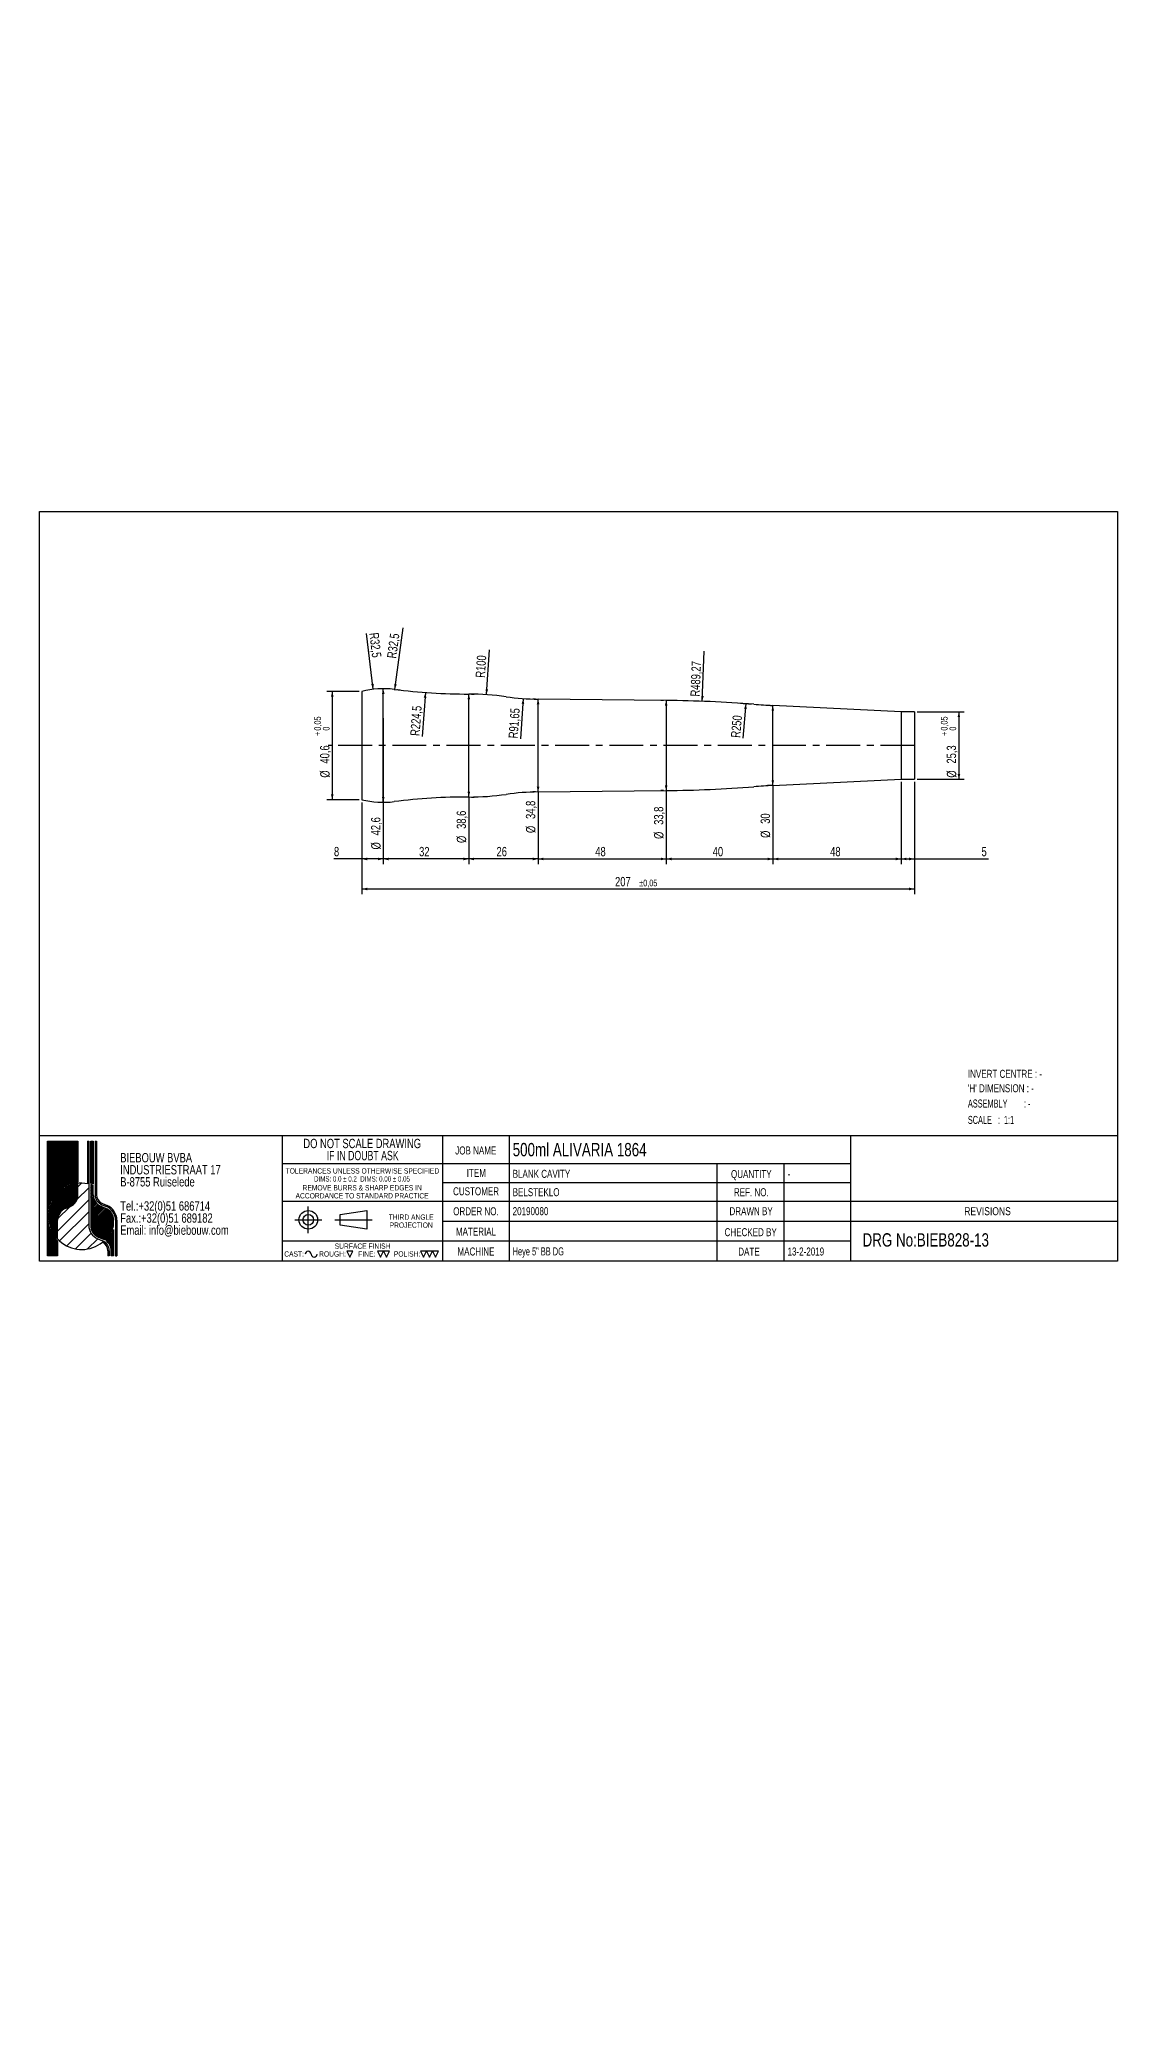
# Model space of a CAD drawing. Header units: millimetres. Extents: x 8 to 412, y -271 to 466.
import ezdxf

# ---------------------------------------------------------------- set-up
doc = ezdxf.new("R2010")
doc.units = ezdxf.units.MM
doc.linetypes.add('CENTERX2', pattern=[20.319999999999997, 12.7, -2.54, 2.54, -2.54])
for name, color, linetype in [('CENTERLINE', 4, 'CENTERX2'), ('DIMENSIONS', 2, 'Continuous'), ('HATCH', 3, 'Continuous'), ('TEXT', 2, 'Continuous')]:
    doc.layers.add(name, color=color, linetype=linetype)
doc.layers.add('OUTLINE', color=7, linetype='Continuous', lineweight=25)
doc.styles.add('SLDTEXTSTYLE0', font='TXT', dxfattribs={"width": 0.75})
doc.styles.add('SLDTEXTSTYLE1', font='TXT', dxfattribs={"width": 0.6911764705882353})
doc.styles.add('SLDTEXTSTYLE2', font='TXT', dxfattribs={"width": 0.7})
doc.styles.add('SLDTEXTSTYLE3', font='TXT', dxfattribs={"width": 0.7978723404255319})
doc.styles.add('SLDTEXTSTYLE4', font='TXT', dxfattribs={"width": 0.6923076923076923})
doc.styles.add('SLDTEXTSTYLE5', font='TXT', dxfattribs={"width": 0.6607142857142857})
doc.styles.add('SLDTEXTSTYLE6', font='TXT', dxfattribs={"width": 0.631578947368421})
doc.dimstyles.new('SLDDIMSTYLE0', dxfattribs={"dimtxt": 3.5, "dimasz": 2, "dimexe": 0, "dimexo": 0.0625, "dimgap": 0.875, "dimtad": 1, "dimrnd": 1e-09, "dimzin": 12, "dimdsep": 46, "dimtxsty": 'SLDTEXTSTYLE0', "dimsah": 1, "dimcen": 0.09, "dimadec": 0, "dimazin": 3, "dimtol": 1, "dimtp": 0.05, "dimtfac": 1, "dimtofl": 0, "dimtmove": 0, "dimatfit": 3, "dimfxl": 0, "dimfrac": 2, "dimtolj": 1, "dimarcsym": 0})
doc.dimstyles.new('SLDDIMSTYLE1', dxfattribs={"dimtxt": 3.5, "dimasz": 2, "dimexe": 0, "dimexo": 0.0625, "dimgap": 0.875, "dimtad": 1, "dimrnd": 1e-09, "dimzin": 12, "dimdsep": 46, "dimtxsty": 'SLDTEXTSTYLE0', "dimsah": 1, "dimcen": 0, "dimadec": 0, "dimazin": 3, "dimtfac": 1, "dimtofl": 0, "dimtmove": 0, "dimatfit": 3, "dimfxl": 0, "dimfrac": 2, "dimtolj": 1, "dimtzin": 12, "dimarcsym": 0})
doc.dimstyles.new('SLDDIMSTYLE2', dxfattribs={"dimtxt": 3.5, "dimasz": 2, "dimexe": 0, "dimexo": 0.0625, "dimgap": 0.875, "dimtad": 1, "dimrnd": 1e-09, "dimzin": 12, "dimdsep": 46, "dimtxsty": 'SLDTEXTSTYLE0', "dimsah": 1, "dimcen": 0.09, "dimadec": 0, "dimazin": 3, "dimtfac": 1, "dimtofl": 0, "dimtmove": 0, "dimatfit": 3, "dimfxl": 0, "dimfrac": 2, "dimtolj": 1, "dimtzin": 12, "dimarcsym": 0})
doc.dimstyles.new('SLDDIMSTYLE3', dxfattribs={"dimtxt": 3.5, "dimasz": 2, "dimexe": 0, "dimexo": 0.0625, "dimgap": 0.875, "dimtad": 1, "dimrnd": 1e-09, "dimzin": 12, "dimdsep": 46, "dimtxsty": 'SLDTEXTSTYLE0', "dimsah": 1, "dimcen": 0.09, "dimadec": 0, "dimazin": 3, "dimtol": 1, "dimtp": 0.05, "dimtm": 0.05, "dimtfac": 1, "dimtofl": 0, "dimtmove": 0, "dimatfit": 3, "dimfxl": 0, "dimfrac": 2, "dimtolj": 1, "dimarcsym": 0})
doc.dimstyles.new('SLDDIMSTYLE4', dxfattribs={"dimtxt": 3.5, "dimasz": 2, "dimexe": 0, "dimexo": 0.0625, "dimgap": 0.875, "dimtad": 1, "dimrnd": 1e-09, "dimzin": 12, "dimdsep": 46, "dimtxsty": 'SLDTEXTSTYLE0', "dimsah": 1, "dimcen": 0, "dimadec": 0, "dimazin": 3, "dimtfac": 1, "dimtofl": 0, "dimtmove": 0, "dimatfit": 3, "dimfxl": 0, "dimfrac": 2, "dimtolj": 1, "dimtzin": 12, "dimarcsym": 0})
pattern_1 = [(45, (0, 0), (-0.2806330037834111, 0.2806330037834111), [])]
pattern_2 = [(45.0000000000001, (0, 0), (-2.245064030267292, 2.245064030267284), [])]

# ---------------------------------------------------------------- blocks, each defined once
blk = doc.blocks.new('SW_NOTE_0')
at = {"layer": 'TEXT', "color": 0, "char_height": 3.5, "attachment_point": 1, "style": 'SLDTEXTSTYLE0'}
for s, insert in [('BIEBOUW BVBA', (0, 4.497652582159624)), ('INDUSTRIESTRAAT 17', (0, -0.02804194829763434)), ('B-8755 Ruiselede', (0, -4.553736478754892)), ('Tel.:+32(0)51 686714', (0, -13.60512553966941)), ('Fax.:+32(0)51 689182', (0, -18.13082007012667)), ('Email: info@biebouw.com', (0, -22.65651460058393))]:
    blk.add_mtext(s, dxfattribs=dict(at, insert=insert))
blk = doc.blocks.new('SW_NOTE_0_1')
at = {"layer": 'TEXT', "color": 0, "char_height": 2, "attachment_point": 2, "style": 'SLDTEXTSTYLE0'}
for s, insert in [('THIRD ANGLE', (8.34375000000001, 2.5700871898055)), ('PROJECTION', (8.329166397452347, -0.4299128362715322))]:
    blk.add_mtext(s, dxfattribs=dict(at, insert=insert))
blk = doc.blocks.new('SW_NOTE_0_2')
at = {"layer": 'TEXT', "color": 0, "char_height": 2, "attachment_point": 2, "style": 'SLDTEXTSTYLE0'}
for s, insert in [('REMOVE BURRS & SHARP EDGES IN', (21.78125, 2.570087189805503)), ('ACCORDANCE TO STANDARD PRACTICE', (21.7472258657217, -0.4299128362715288))]:
    blk.add_mtext(s, dxfattribs=dict(at, insert=insert))
blk = doc.blocks.new('SW_NOTE_0_3')
at = {"layer": 'TEXT', "color": 0, "char_height": 2, "attachment_point": 2}
for s, insert, style in [('TOLERANCES UNLESS OTHERWISE SPECIFIED', (27.09375, 2.570087189805503), 'SLDTEXTSTYLE0'), ('DIMS: 0.0 ± 0.2  DIMS: 0.00 ± 0.05', (26.93194648623468, -0.4299128362715288), 'SLDTEXTSTYLE1')]:
    blk.add_mtext(s, dxfattribs=dict(at, insert=insert, style=style))
blk = doc.blocks.new('SW_NOTE_0_4')
at = {"layer": 'TEXT', "color": 0, "char_height": 3.5, "attachment_point": 2}
for s, insert, style in [('DO NOT SCALE DRAWING', (28.71093750000001, 4.497652582159624), 'SLDTEXTSTYLE0'), ('IF IN DOUBT ASK', (28.89079850912093, -0.02804194829763434), 'SLDTEXTSTYLE2')]:
    blk.add_mtext(s, dxfattribs=dict(at, insert=insert, style=style))
blk = doc.blocks.new('_D')
at = {"layer": 'DIMENSIONS'}
for p, q in [((127.8672659694946, 221.5952952877426), (115.7406205000144, 221.5952952877427)), ((117.7406205000144, 221.5952952877427), (117.7406205000143, 180.9952952877427)), ((127.8672659694944, 180.9952952877427), (115.7406205000143, 180.9952952877427))]:
    blk.add_line(p, q, dxfattribs=at)
for points in [[(117.7406205000144, 221.5952952877427), (117.2406205000144, 219.5952952877427), (118.2406205000144, 219.5952952877427)], [(117.7406205000143, 180.9952952877427), (118.2406205000143, 182.9952952877427), (117.2406205000143, 182.9952952877427)]]:
    blk.add_solid(points, dxfattribs=at)
at = {"layer": 'DIMENSIONS', "attachment_point": 1, "rotation": 90.0000000000002, "style": 'SLDTEXTSTYLE0'}
for s, insert, char_height in [('0,05', (110.99225678404, 206.8845140979434), 2.5), ('0', (114.2248956013205, 206.8845140979434), 2.5), ('+', (110.99225678404, 204.8636800841237), 2.5), ('40,6', (113.1754112341527, 194.5192353100325), 3.5), ('%%c', (113.2288834108126, 189.2407979116584), 3.5)]:
    blk.add_mtext(s, dxfattribs=dict(at, insert=insert, char_height=char_height))
blk = doc.blocks.new('_D_1')
at = {"layer": 'DIMENSIONS'}
blk.add_line((133.0756566068222, 222.3733636692443), (130.6208722560207, 243.2710062157237), dxfattribs=at)
blk.add_solid([(133.0756566068222, 222.3733636692443), (133.3389124672962, 224.4180387906086), (132.3457411324808, 224.3013738871417)], dxfattribs=at)
at = {"layer": 'DIMENSIONS', "insert": (135.0971282239738, 243.7968187840971), "char_height": 3.5, "attachment_point": 1, "rotation": 276.6996634592391, "style": 'SLDTEXTSTYLE0'}
blk.add_mtext('R32,5', dxfattribs=at)
blk = doc.blocks.new('_D_2')
at = {"layer": 'DIMENSIONS'}
blk.add_line((141.1678180667714, 222.3095041350604), (144.2549136002615, 245.4340560525785), dxfattribs=at)
blk.add_arc((136.8672659694945, 190.0952952877426), 32.5, 78.87459922003727, 81.08494022634514, dxfattribs=at)
blk.add_solid([(141.1678180667714, 222.3095041350604), (141.9280706396395, 224.2257546472449), (140.9368642135682, 224.3580793271611)], dxfattribs=at)
at = {"layer": 'DIMENSIONS', "insert": (138.214363761088, 234.2496009181806), "char_height": 3.5, "attachment_point": 1, "rotation": 82.3960525969595, "style": 'SLDTEXTSTYLE0'}
blk.add_mtext('R32,5', dxfattribs=at)
blk = doc.blocks.new('_D_3')
at = {"layer": 'DIMENSIONS'}
blk.add_line((152.6412090374147, 221.1824437663597), (151.4478477394181, 204.7145531230457), dxfattribs=at)
blk.add_solid([(152.6412090374147, 221.1824437663597), (151.9979638720479, 219.2238126992028), (152.9953485113414, 219.1515362763427)], dxfattribs=at)
at = {"layer": 'DIMENSIONS', "insert": (146.9481062508575, 205.0406311533015), "char_height": 3.5, "attachment_point": 1, "rotation": 85.85525204443185, "style": 'SLDTEXTSTYLE0'}
blk.add_mtext('R224,5', dxfattribs=at)
blk = doc.blocks.new('_D_4')
at = {"layer": 'DIMENSIONS'}
for p, q in [((336.8672659694946, 213.9452952877419), (354.5192482081843, 213.9452952877419)), ((352.5192482081843, 213.9452952877419), (352.5192482081841, 188.6452952877419)), ((336.8672659694944, 188.645295287742), (354.5192482081841, 188.6452952877419))]:
    blk.add_line(p, q, dxfattribs=at)
for points in [[(352.5192482081843, 213.9452952877419), (352.0192482081843, 211.9452952877419), (353.0192482081843, 211.9452952877419)], [(352.5192482081841, 188.6452952877419), (353.0192482081841, 190.6452952877419), (352.0192482081841, 190.6452952877419)]]:
    blk.add_solid(points, dxfattribs=at)
at = {"layer": 'DIMENSIONS', "attachment_point": 1, "rotation": 90.0000000000002, "style": 'SLDTEXTSTYLE0'}
for s, insert, char_height in [('0,05', (345.7708844922099, 206.8845140979426), 2.5), ('0', (349.0035233094904, 206.8845140979426), 2.5), ('+', (345.7708844922099, 204.8636800841229), 2.5), ('25,3', (347.9540389423227, 194.5192353100317), 3.5), ('%%c', (348.0075111189825, 189.2407979116576), 3.5)]:
    blk.add_mtext(s, dxfattribs=dict(at, insert=insert, char_height=char_height))
blk = doc.blocks.new('_D_5')
at = {"layer": 'DIMENSIONS'}
blk.add_line((256.3647460843146, 217.8684008848841), (257.0773150289392, 236.6052241075351), dxfattribs=at)
blk.add_solid([(256.3647460843146, 217.8684008848841), (256.9403907606402, 219.8479546746605), (255.9411131329424, 219.8859576058989)], dxfattribs=at)
at = {"layer": 'DIMENSIONS', "insert": (251.9206398665214, 219.7313631913786), "char_height": 3.5, "attachment_point": 1, "rotation": 87.82206797973451, "style": 'SLDTEXTSTYLE0'}
blk.add_mtext('R489,27', dxfattribs=at)
blk = doc.blocks.new('_D_6')
at = {"layer": 'DIMENSIONS'}
for p, q in [((194.8672659694945, 182.8952952877424), (194.8672659694945, 156.770295287742)), ((242.8672659694945, 183.3952952877423), (242.8672659694945, 156.770295287742)), ((194.8672659694945, 158.770295287742), (242.8672659694945, 158.770295287742))]:
    blk.add_line(p, q, dxfattribs=at)
for points in [[(194.8672659694945, 158.770295287742), (196.8672659694945, 158.270295287742), (196.8672659694945, 159.270295287742)], [(242.8672659694945, 158.770295287742), (240.8672659694945, 159.270295287742), (240.8672659694945, 158.270295287742)]]:
    blk.add_solid(points, dxfattribs=at)
at = {"layer": 'DIMENSIONS', "insert": (216.2811547759717, 163.2820322023208), "char_height": 3.5, "attachment_point": 1, "style": 'SLDTEXTSTYLE0'}
blk.add_mtext('48', dxfattribs=at)
blk = doc.blocks.new('_D_7')
at = {"layer": 'DIMENSIONS'}
for p, q in [((282.8672659694944, 185.2952952877421), (282.8672659694944, 156.770295287742)), ((330.8672659694944, 187.645295287742), (330.8672659694944, 156.770295287742)), ((282.8672659694944, 158.770295287742), (330.8672659694944, 158.770295287742))]:
    blk.add_line(p, q, dxfattribs=at)
for points in [[(282.8672659694944, 158.770295287742), (284.8672659694944, 158.270295287742), (284.8672659694944, 159.270295287742)], [(330.8672659694944, 158.770295287742), (328.8672659694944, 159.270295287742), (328.8672659694944, 158.270295287742)]]:
    blk.add_solid(points, dxfattribs=at)
at = {"layer": 'DIMENSIONS', "insert": (304.2811547759717, 163.2820322023208), "char_height": 3.5, "attachment_point": 1, "style": 'SLDTEXTSTYLE0'}
blk.add_mtext('48', dxfattribs=at)
blk = doc.blocks.new('_D_8')
at = {"layer": 'DIMENSIONS'}
for p, q in [((330.8672659694944, 187.645295287742), (330.8672659694943, 156.7702952877374)), ((335.8672659694944, 187.645295287742), (335.8672659694943, 156.7702952877373)), ((330.8672659694943, 158.7702952877374), (335.8672659694943, 158.7702952877373)), ((335.8672659694943, 158.7702952877373), (363.5902979094947, 158.7702952877372))]:
    blk.add_line(p, q, dxfattribs=at)
for points in [[(330.8672659694943, 158.7702952877374), (332.8672659694943, 158.2702952877374), (332.8672659694943, 159.2702952877374)], [(335.8672659694943, 158.7702952877373), (333.8672659694943, 159.2702952877373), (333.8672659694943, 158.2702952877373)]]:
    blk.add_solid(points, dxfattribs=at)
at = {"layer": 'DIMENSIONS', "insert": (361.0041867159719, 163.2820322023161), "char_height": 3.5, "attachment_point": 1, "style": 'SLDTEXTSTYLE0'}
blk.add_mtext('5', dxfattribs=at)
blk = doc.blocks.new('_D_9')
at = {"layer": 'DIMENSIONS'}
for p, q in [((335.8672659694944, 187.645295287742), (335.8672659694943, 145.517553386451)), ((128.8672659694944, 179.9952952877427), (128.8672659694943, 145.5175533864517)), ((128.8672659694943, 147.5175533864517), (335.8672659694943, 147.517553386451))]:
    blk.add_line(p, q, dxfattribs=at)
for points in [[(128.8672659694943, 147.5175533864517), (130.8672659694943, 147.0175533864517), (130.8672659694943, 148.0175533864517)], [(335.8672659694943, 147.517553386451), (333.8672659694943, 148.017553386451), (333.8672659694943, 147.017553386451)]]:
    blk.add_solid(points, dxfattribs=at)
at = {"layer": 'DIMENSIONS', "attachment_point": 1, "style": 'SLDTEXTSTYLE0'}
for s, insert, char_height in [('207', (223.6940022557784, 152.0292903010302), 3.5), ('±0,05', (232.7453913166929, 151.0180003457623), 2.5)]:
    blk.add_mtext(s, dxfattribs=dict(at, insert=insert, char_height=char_height))
blk = doc.blocks.new('_D_10')
at = {"layer": 'DIMENSIONS'}
for p, q in [((281.8672659694947, 216.2952952877422), (280.796417034503, 216.2952952877422)), ((282.7964170345027, 186.2952952877421), (282.796417034503, 216.2952952877422)), ((281.8672659694944, 186.2952952877421), (280.7964170345027, 186.2952952877421)), ((282.7964170345027, 186.2952952877421), (282.7964170345024, 166.6674022598911))]:
    blk.add_line(p, q, dxfattribs=at)
for points in [[(282.796417034503, 216.2952952877422), (282.296417034503, 214.2952952877422), (283.296417034503, 214.2952952877422)], [(282.7964170345027, 186.2952952877421), (283.2964170345027, 188.2952952877421), (282.2964170345027, 188.2952952877421)]]:
    blk.add_solid(points, dxfattribs=at)
at = {"layer": 'DIMENSIONS', "char_height": 3.5, "attachment_point": 1, "rotation": 89.99999999999932, "style": 'SLDTEXTSTYLE0'}
for s, insert in [('30', (278.2312077686407, 171.9458396582653)), ('%%c', (278.2846799453005, 166.6674022598912))]:
    blk.add_mtext(s, dxfattribs=dict(at, insert=insert))
blk = doc.blocks.new('_D_11')
at = {"layer": 'DIMENSIONS'}
for p, q in [((282.8672659694944, 185.2952952877421), (282.8672659694944, 156.770295287742)), ((242.8672659694945, 183.3952952877423), (242.8672659694945, 156.770295287742)), ((242.8672659694945, 158.770295287742), (282.8672659694944, 158.770295287742))]:
    blk.add_line(p, q, dxfattribs=at)
for points in [[(242.8672659694945, 158.770295287742), (244.8672659694945, 158.270295287742), (244.8672659694945, 159.270295287742)], [(282.8672659694944, 158.770295287742), (280.8672659694944, 159.270295287742), (280.8672659694944, 158.270295287742)]]:
    blk.add_solid(points, dxfattribs=at)
at = {"layer": 'DIMENSIONS', "insert": (260.2811547759716, 163.2820322023208), "char_height": 3.5, "attachment_point": 1, "style": 'SLDTEXTSTYLE0'}
blk.add_mtext('40', dxfattribs=at)
blk = doc.blocks.new('_D_12')
at = {"layer": 'DIMENSIONS'}
for p, q in [((193.8672659694946, 218.6952952877425), (192.8548674004187, 218.6952952877425)), ((194.8548674004186, 183.8952952877424), (194.8548674004188, 218.6952952877425)), ((193.8672659694945, 183.8952952877424), (192.8548674004186, 183.8952952877424)), ((194.8548674004186, 183.8952952877424), (194.8548674004185, 168.4909031006196))]:
    blk.add_line(p, q, dxfattribs=at)
for points in [[(194.8548674004188, 218.6952952877425), (194.3548674004188, 216.6952952877425), (195.3548674004188, 216.6952952877425)], [(194.8548674004186, 183.8952952877424), (195.3548674004186, 185.8952952877424), (194.3548674004186, 185.8952952877424)]]:
    blk.add_solid(points, dxfattribs=at)
at = {"layer": 'DIMENSIONS', "char_height": 3.5, "attachment_point": 1, "rotation": 89.99999999999973, "style": 'SLDTEXTSTYLE0'}
for s, insert in [('34,8', (190.2896581345568, 173.7693404989937)), ('%%c', (190.3431303112166, 168.4909031006196))]:
    blk.add_mtext(s, dxfattribs=dict(at, insert=insert))
blk = doc.blocks.new('_D_13')
at = {"layer": 'DIMENSIONS'}
for p, q in [((241.8672659694946, 218.1952952877423), (240.8415236886415, 218.1952952877423)), ((242.8415236886415, 218.1952952877423), (242.8415236886413, 184.3952952877423)), ((241.8672659694944, 184.3952952877423), (240.8415236886413, 184.3952952877423)), ((242.8415236886413, 184.3952952877423), (242.8415236886412, 166.2692186817381))]:
    blk.add_line(p, q, dxfattribs=at)
for points in [[(242.8415236886415, 218.1952952877423), (242.3415236886415, 216.1952952877423), (243.3415236886415, 216.1952952877423)], [(242.8415236886413, 184.3952952877423), (243.3415236886413, 186.3952952877423), (242.3415236886413, 186.3952952877423)]]:
    blk.add_solid(points, dxfattribs=at)
at = {"layer": 'DIMENSIONS', "char_height": 3.5, "attachment_point": 1, "rotation": 90.00000000000016, "style": 'SLDTEXTSTYLE0'}
for s, insert in [('33,8', (238.2763144227795, 171.5476560801122)), ('%%c', (238.3297865994394, 166.2692186817381))]:
    blk.add_mtext(s, dxfattribs=dict(at, insert=insert))
blk = doc.blocks.new('_D_14')
at = {"layer": 'DIMENSIONS'}
blk.add_line((272.7195614195953, 216.9993009171604), (271.5516171088488, 204.0006355619472), dxfattribs=at)
blk.add_arc((295.0922069786525, 465.9962180279728), 250, 264.4073421953649, 265.323790448833, dxfattribs=at)
blk.add_solid([(272.7195614195953, 216.9993009171604), (272.0425864209012, 215.052070871392), (273.0385740893444, 214.9625802891557)], dxfattribs=at)
at = {"layer": 'DIMENSIONS', "insert": (267.0581434644151, 204.4043790875393), "char_height": 3.5, "attachment_point": 1, "rotation": 84.86569865336496, "style": 'SLDTEXTSTYLE0'}
blk.add_mtext('R250', dxfattribs=at)
blk = doc.blocks.new('_D_15')
at = {"layer": 'DIMENSIONS'}
blk.add_line((175.5045965550531, 220.3747813692914), (176.6181765180278, 237.115312066689), dxfattribs=at)
blk.add_solid([(175.5045965550531, 220.3747813692914), (176.136240597172, 222.3371844379946), (175.1384457363566, 222.4035577438501)], dxfattribs=at)
at = {"layer": 'DIMENSIONS', "insert": (171.4141983209537, 226.8457094880424), "char_height": 3.5, "attachment_point": 1, "rotation": 86.19429191868312, "style": 'SLDTEXTSTYLE0'}
blk.add_mtext('R100', dxfattribs=at)
blk = doc.blocks.new('_D_16')
at = {"layer": 'DIMENSIONS'}
blk.add_line((189.3132231960186, 218.9217247160358), (188.2368642694908, 203.8033271607399), dxfattribs=at)
blk.add_solid([(189.3132231960186, 218.9217247160358), (188.672454488231, 216.9622820750994), (189.6699296966467, 216.8912665233094)], dxfattribs=at)
at = {"layer": 'DIMENSIONS', "insert": (183.7375956522214, 204.1236539626601), "char_height": 3.5, "attachment_point": 1, "rotation": 85.92768077298835, "style": 'SLDTEXTSTYLE0'}
blk.add_mtext('R91,65', dxfattribs=at)
blk = doc.blocks.new('_D_17')
at = {"layer": 'DIMENSIONS'}
for p, q in [((168.8672659694945, 180.9952952877425), (168.8672659694945, 156.770295287742)), ((194.8672659694945, 182.8952952877424), (194.8672659694945, 156.770295287742)), ((194.8672659694945, 158.770295287742), (168.8672659694945, 158.770295287742))]:
    blk.add_line(p, q, dxfattribs=at)
for points in [[(168.8672659694945, 158.770295287742), (170.8672659694945, 158.270295287742), (170.8672659694945, 159.270295287742)], [(194.8672659694945, 158.770295287742), (192.8672659694945, 159.270295287742), (192.8672659694945, 158.270295287742)]]:
    blk.add_solid(points, dxfattribs=at)
at = {"layer": 'DIMENSIONS', "insert": (179.2811547759717, 163.2820322023208), "char_height": 3.5, "attachment_point": 1, "style": 'SLDTEXTSTYLE0'}
blk.add_mtext('26', dxfattribs=at)
blk = doc.blocks.new('_D_18')
at = {"layer": 'DIMENSIONS'}
for p, q in [((136.8672659694946, 211.4952952877426), (136.8672659694946, 156.770295287742)), ((168.8672659694945, 180.9952952877425), (168.8672659694945, 156.770295287742)), ((168.8672659694945, 158.770295287742), (136.8672659694946, 158.770295287742))]:
    blk.add_line(p, q, dxfattribs=at)
for points in [[(136.8672659694946, 158.770295287742), (138.8672659694946, 158.270295287742), (138.8672659694946, 159.270295287742)], [(168.8672659694945, 158.770295287742), (166.8672659694945, 159.270295287742), (166.8672659694945, 158.270295287742)]]:
    blk.add_solid(points, dxfattribs=at)
at = {"layer": 'DIMENSIONS', "insert": (150.2811547759717, 163.2820322023209), "char_height": 3.5, "attachment_point": 1, "style": 'SLDTEXTSTYLE0'}
blk.add_mtext('32', dxfattribs=at)
blk = doc.blocks.new('_D_19')
at = {"layer": 'DIMENSIONS'}
for p, q in [((136.8672659694946, 211.4952952877426), (136.8672659694944, 156.770295287742)), ((128.8672659694944, 179.9952952877427), (128.8672659694944, 156.770295287742)), ((128.8672659694944, 158.770295287742), (118.3893642077293, 158.770295287742)), ((136.8672659694944, 158.770295287742), (128.8672659694944, 158.770295287742))]:
    blk.add_line(p, q, dxfattribs=at)
for points in [[(128.8672659694944, 158.770295287742), (130.8672659694944, 158.270295287742), (130.8672659694944, 159.270295287742)], [(136.8672659694944, 158.770295287742), (134.8672659694944, 159.270295287742), (134.8672659694944, 158.270295287742)]]:
    blk.add_solid(points, dxfattribs=at)
at = {"layer": 'DIMENSIONS', "insert": (118.3893642077293, 163.2820322023209), "char_height": 3.5, "attachment_point": 1, "style": 'SLDTEXTSTYLE0'}
blk.add_mtext('8', dxfattribs=at)
blk = doc.blocks.new('_D_20')
at = {"layer": 'DIMENSIONS'}
for p, q in [((135.8672659694945, 222.5952952877426), (134.845714923689, 222.5952952877426)), ((136.845714923689, 179.9952952877426), (136.845714923689, 222.5952952877426)), ((135.8672659694946, 179.9952952877426), (134.845714923689, 179.9952952877426)), ((136.845714923689, 179.9952952877426), (136.845714923689, 162.3188368757219))]:
    blk.add_line(p, q, dxfattribs=at)
for points in [[(136.845714923689, 222.5952952877426), (136.345714923689, 220.5952952877426), (137.345714923689, 220.5952952877426)], [(136.845714923689, 179.9952952877426), (137.345714923689, 181.9952952877426), (136.345714923689, 181.9952952877426)]]:
    blk.add_solid(points, dxfattribs=at)
at = {"layer": 'DIMENSIONS', "char_height": 3.5, "attachment_point": 1, "rotation": 89.99999999999986, "style": 'SLDTEXTSTYLE0'}
for s, insert in [('42,6', (132.2805056578273, 167.597274274096)), ('%%c', (132.3339778344871, 162.3188368757219))]:
    blk.add_mtext(s, dxfattribs=dict(at, insert=insert))
blk = doc.blocks.new('_D_21')
at = {"layer": 'DIMENSIONS'}
for p, q in [((168.9084440921276, 181.9952952877425), (168.9084440921277, 220.5952952877425)), ((169.8672659694946, 220.5952952877425), (170.9084440921277, 220.5952952877425)), ((168.9084440921276, 181.9952952877425), (168.9084440921275, 164.7581411879719)), ((169.8672659694945, 181.9952952877425), (170.9084440921276, 181.9952952877425))]:
    blk.add_line(p, q, dxfattribs=at)
for points in [[(168.9084440921277, 220.5952952877425), (168.4084440921277, 218.5952952877425), (169.4084440921277, 218.5952952877425)], [(168.9084440921276, 181.9952952877425), (169.4084440921276, 183.9952952877425), (168.4084440921276, 183.9952952877425)]]:
    blk.add_solid(points, dxfattribs=at)
at = {"layer": 'DIMENSIONS', "char_height": 3.5, "attachment_point": 1, "rotation": 89.99999999999983, "style": 'SLDTEXTSTYLE0'}
for s, insert in [('38,6', (164.3432348262657, 170.036578586346)), ('%%c', (164.3967070029256, 164.7581411879719))]:
    blk.add_mtext(s, dxfattribs=dict(at, insert=insert))

msp = doc.modelspace()

# ---------------------------------------------------------------- hatches: boundary and pattern name
at = {"layer": 'HATCH'}
h = msp.add_hatch(dxfattribs=at)
h.set_pattern_fill('ANSI31', color=256, scale=0.125, style=0)
h.set_pattern_definition(pattern_1)
edge = h.paths.add_edge_path(flags=0)
edge.add_arc((23.89999999999992, 24.81111111111201), 12.89999999999979, 96.37937020844248, 180, ccw=False)
edge.add_line((22.46666666666652, 37.63123418211034), (22.46666666666652, 53.00000000000038))
edge.add_line((22.46666666666652, 53.00000000000038), (11.0000000000003, 53.0000000000009))
edge.add_line((11.0000000000003, 53.0000000000009), (11.0000000000003, 24.81111111111201))
h = msp.add_hatch(dxfattribs=at)
h.set_pattern_fill('LINE', color=256, angle=45.0000000000001, style=0)
h.set_pattern_definition(pattern_2)
edge = h.paths.add_edge_path(flags=0)
edge.add_line((26.04999999999968, 52.99999999999972), (26.04999999999968, 37.04586100386575))
edge.add_arc((23.89999999999992, 24.81111111111201), 12.42222222222082, 80.03323369975531, 96.62580956481882)
edge.add_line((22.46666666666759, 37.15036394480524), (22.46666666666759, 32.93333333333308))
edge.add_arc((17.6888888888896, 32.93333333333337), 4.77777777777799, 292.6198649480404, 359.9999999999966, ccw=False)
edge.add_line((19.52649572649652, 28.52307692307676), (17.76239316239375, 27.7880341880342))
edge.add_arc((19.60000000000017, 23.37777777777772), 4.777777777777617, 112.6198649480355, 180)
edge.add_line((14.82222222222262, 23.37777777777772), (14.82222222222262, 16.3313967553349))
edge.add_arc((23.89999999999992, 24.81111111111201), 12.42222222222082, 223.049079800242, 308.804006026696)
edge.add_arc((30.11111111111173, 11.91111111111045), 3.583333333333259, -9.094947017729282e-13, 63.95466943930148, ccw=False)
edge.add_line((33.69444444444499, 11.91111111111044), (33.69444444444499, 9.999999999999694))
edge.add_line((33.69444444444499, 9.999999999999694), (34.17222222222257, 9.999999999999694))
edge.add_line((34.17222222222257, 9.999999999999694), (34.17222222222257, 11.91111111111044))
edge.add_arc((30.11111111111173, 11.91111111111045), 4.061111111110832, 8.142219984546603e-13, 67.38013505196902)
edge.add_line((31.67307692307687, 15.65982905982837), (29.90897435897422, 16.39487179487114))
edge.add_arc((32.02222222222206, 21.46666666666652), 5.494444444445089, 179.9999999999946, 247.38013505196182, ccw=False)
edge.add_line((26.52777777777679, 21.46666666666697), (26.52777777777679, 52.99999999999972))
edge.add_line((26.52777777777679, 52.99999999999972), (26.04999999999968, 52.99999999999972))
h = msp.add_hatch(dxfattribs=at)
h.set_pattern_fill('ANSI31', color=256, scale=0.125, style=0)
h.set_pattern_definition(pattern_1)
edge = h.paths.add_edge_path(flags=0)
edge.add_arc((23.89999999999992, 24.81111111111201), 12.89999999999925, 70.52877936550652, 74.97388624088018, ccw=False)
edge.add_line((28.20000000000011, 36.97334774751981), (28.20000000000011, 53.00000000000038))
edge.add_line((28.20000000000011, 53.00000000000038), (27.24444444444407, 53.00000000000038))
edge.add_line((27.24444444444407, 53.00000000000038), (27.24444444444407, 37.27003126327632))
h = msp.add_hatch(dxfattribs=at)
h.set_pattern_fill('LINE', color=256, angle=45.0000000000001, style=0)
h.set_pattern_definition(pattern_2)
edge = h.paths.add_edge_path(flags=0)
edge.add_line((37.03888888888829, 10.00000000000023), (37.03888888888829, 23.37777777777772))
edge.add_arc((31.06666666666602, 23.37777777777772), 5.972222222222335, 0, 67.38013505196155)
edge.add_line((33.36367521367445, 28.89059829059848), (31.59957264957225, 29.62564102564125))
edge.add_arc((32.97777777777722, 32.93333333333326), 3.583333333332774, 180.0000000000091, 247.38013505196, ccw=False)
edge.add_line((29.39444444444467, 32.93333333333269), (29.39444444444467, 52.99999999999894))
edge.add_line((29.39444444444467, 52.99999999999894), (28.9166666666667, 52.99999999999894))
edge.add_line((28.9166666666667, 52.99999999999894), (28.9166666666667, 32.93333333333269))
edge.add_arc((32.97777777777722, 32.93333333333326), 4.061111111110744, 180.0000000000088, 247.3801350519551)
edge.add_line((31.41581196581111, 29.18461538461559), (33.17991452991376, 28.44957264957282))
edge.add_arc((31.06666666666602, 23.37777777777772), 5.494444444444536, -7.958078640513122e-13, 67.3801350519609, ccw=False)
edge.add_line((36.56111111111049, 23.37777777777772), (36.56111111111049, 10.00000000000023))
edge.add_line((36.56111111111049, 10.00000000000023), (37.03888888888829, 10.00000000000023))
h = msp.add_hatch(dxfattribs=at)
h.set_pattern_fill('ANSI31', color=256, scale=0.125, style=0)
h.set_pattern_definition(pattern_1)
edge = h.paths.add_edge_path(flags=0)
edge.add_line((22.46666666666759, 32.93333333333308), (22.46666666666759, 37.15036394480524))
edge.add_arc((23.89999999999992, 24.81111111111201), 12.42222222222082, 96.62580956481882, 223.049079800242)
edge.add_line((14.82222222222262, 16.3313967553349), (14.82222222222262, 23.37777777777772))
edge.add_arc((19.60000000000017, 23.37777777777772), 4.777777777777617, 112.61986494803469, 180, ccw=False)
edge.add_line((17.76239316239375, 27.7880341880342), (19.52649572649652, 28.52307692307676))
edge.add_arc((17.6888888888896, 32.93333333333337), 4.77777777777799, 292.6198649480412, 359.9999999999974)
h = msp.add_hatch(dxfattribs=at)
h.set_pattern_fill('ANSI31', color=256, scale=0.125, style=0)
h.set_pattern_definition(pattern_1)
edge = h.paths.add_edge_path(flags=0)
edge.add_line((28.20000000000011, 32.93333333333326), (28.20000000000011, 36.46536376575504))
edge.add_arc((23.89999999999992, 24.81111111111201), 12.42222222222142, 69.74775325781034, 74.38150172435162)
edge.add_line((27.24444444444407, 36.77465140219116), (27.24444444444407, 21.46666666666697))
edge.add_arc((32.02222222222206, 21.46666666666652), 4.777777777777787, 179.9999999999947, 247.3801350519655)
edge.add_line((30.18461538461569, 17.05641025641013), (31.94871794871878, 16.32136752136736))
edge.add_arc((30.11111111111173, 11.91111111111045), 4.77777777777832, 58.20753195097649, 67.38013505195869, ccw=False)
edge.add_arc((23.89999999999992, 24.81111111111201), 12.42222222222245, 314.6385798455307, 344.0576313943708)
edge.add_line((35.84444444444446, 21.39909530636341), (35.84444444444446, 23.37777777777772))
edge.add_arc((31.06666666666602, 23.37777777777772), 4.777777777778299, 0, 67.3801350519547)
edge.add_line((32.90427350427338, 27.78803418803433), (31.14017094017074, 28.52307692307666))
edge.add_arc((32.97777777777722, 32.93333333333326), 4.777777777777462, 180, 247.3801350519644, ccw=False)
h = msp.add_hatch(dxfattribs=at)
h.set_pattern_fill('ANSI31', color=256, scale=0.125, style=0)
h.set_pattern_definition(pattern_1)
edge = h.paths.add_edge_path(flags=0)
edge.add_arc((23.89999999999992, 24.81111111111201), 12.89999999999979, 180, 225.2750868450694, ccw=False)
edge.add_line((11.0000000000003, 24.81111111111201), (11.0000000000003, 10.00000000000074))
edge.add_line((11.0000000000003, 10.00000000000074), (14.82222222222262, 10.00000000000023))
edge.add_line((14.82222222222262, 10.00000000000023), (14.82222222222262, 15.64574419989162))
h = msp.add_hatch(dxfattribs=at)
h.set_pattern_fill('ANSI31', color=256, scale=0.125, style=0)
h.set_pattern_definition(pattern_1)
edge = h.paths.add_edge_path(flags=0)
edge.add_arc((23.89999999999992, 24.81111111111201), 12.90000000000028, 315.0375474160769, 337.80839343372287, ccw=False)
edge.add_arc((30.11111111111173, 11.91111111111045), 4.777777777777994, -7.958078640513122e-13, 52.378744813339324, ccw=False)
edge.add_line((34.88888888888971, 11.91111111111044), (34.88888888888971, 9.999999999999691))
edge.add_line((34.88888888888971, 9.999999999999691), (35.84444444444446, 10.00000000000023))
edge.add_line((35.84444444444446, 10.00000000000023), (35.84444444444446, 19.93871468701114))

# ---------------------------------------------------------------- linework, layer by layer
at = {"layer": 'CENTERLINE'}
msp.add_line((335.8672659694944, 201.295295287742), (116.2151296156724, 201.2952952877427), dxfattribs=at)
at = {"layer": 'OUTLINE'}
for p, q in [((8.000000000000007, 289), (412, 289)), ((8.000000000000007, 8.000000000000007), (8.000000000000007, 289)), ((412, 289), (412, 8.000000000000007)), ((128.8672659694945, 221.5952952877419), (128.8672659694945, 180.995295287742)), ((242.8672659694945, 218.1952952877419), (194.8672659694945, 218.6952952877419)), ((330.8672659694945, 213.9452952877419), (282.8672659694945, 216.2952952877419)), ((335.8672659694945, 213.9452952877419), (330.8672659694945, 213.9452952877419)), ((330.8672659694945, 213.9452952877419), (330.8672659694945, 188.6452952877419)), ((335.8672659694945, 213.9452952877419), (335.8672659694945, 188.6452952877419)), ((194.8672659694945, 183.8952952877419), (242.8672659694945, 184.395295287742)), ((282.8672659694945, 186.2952952877419), (330.8672659694945, 188.645295287742)), ((330.8672659694945, 188.645295287742), (335.8672659694945, 188.645295287742)), ((412, 55.00000000000016), (8.000000000000007, 55.00000000000016)), ((11.0000000000003, 52.99999999999986), (22.46666666666652, 53.00000000000038)), ((11.0000000000003, 10.00000000000075), (11.0000000000003, 52.99999999999986)), ((22.46666666666652, 53.00000000000038), (22.46666666666652, 37.63123418211034)), ((26.04999999999968, 52.99999999999972), (26.52777777777679, 52.99999999999972)), ((26.04999999999968, 52.99999999999972), (26.04999999999968, 37.04586100386575)), ((26.52777777777679, 52.99999999999972), (26.52777777777679, 21.46666666666697)), ((27.24444444444407, 53.00000000000038), (28.20000000000011, 53.00000000000038)), ((27.24444444444407, 37.27003126327632), (27.24444444444407, 53.00000000000038)), ((28.20000000000011, 53.00000000000038), (28.20000000000011, 36.97334774751981)), ((28.9166666666667, 52.99999999999894), (29.39444444444467, 52.99999999999894)), ((28.9166666666667, 52.99999999999894), (28.9166666666667, 32.93333333333268)), ((29.39444444444467, 52.99999999999894), (29.39444444444467, 32.93333333333268)), ((99.00000000000026, 55.00000000000016), (99.00000000000026, 8.000000000000451)), ((158.9999999999999, 55.00000000000016), (158.9999999999999, 8.000000000000451)), ((183.9999999999993, 55.00000000000016), (183.9999999999993, 8.000000000000451)), ((311.9999999999999, 8.000000000000451), (311.9999999999999, 55.00000000000016)), ((158.9999999999999, 44.50000000000021), (99.00000000000026, 44.50000000000021)), ((311.9999999999999, 44.50000000000021), (158.9999999999999, 44.50000000000021)), ((261.9999999999996, 8.000000000000451), (261.9999999999996, 44.50000000000021)), ((287.0000000000004, 8.000000000000451), (287, 44.50000000000021)), ((22.46666666666759, 32.93333333333308), (22.46666666666759, 37.15036394480524)), ((158.9999999999999, 37.49999999999964), (311.9999999999999, 37.49999999999964)), ((27.24444444444407, 36.77465140219116), (27.24444444444407, 21.46666666666697)), ((28.20000000000011, 32.93333333333326), (28.20000000000011, 36.46536376575504)), ((31.59957264957225, 29.62564102564125), (33.36367521367445, 28.89059829059848)), ((99.00000000000026, 30.49999999999997), (412, 30.49999999999997)), ((14.82222222222262, 16.3313967553349), (14.82222222222262, 23.37777777777772)), ((17.76239316239375, 27.7880341880342), (19.52649572649652, 28.52307692307676)), ((32.90427350427338, 27.78803418803433), (31.14017094017074, 28.52307692307665)), ((31.41581196581111, 29.18461538461559), (33.17991452991376, 28.44957264957282)), ((35.84444444444446, 21.39909530636341), (35.84444444444446, 23.37777777777772)), ((36.56111111111049, 23.37777777777772), (36.56111111111049, 10.00000000000023)), ((37.03888888888829, 23.37777777777772), (37.03888888888829, 10.00000000000023)), ((103.775690382963, 23.5000000000003), (113.7756903829633, 23.5000000000003)), ((108.7756903829634, 18.50000000000041), (108.7756903829634, 28.50000000000019)), ((118.6745526674713, 23.5000000000003), (132.6745526674716, 23.5000000000003)), ((120.6745526674716, 25.50000000000008), (130.6745526674718, 27.00000000000014)), ((120.6745526674716, 21.50000000000007), (120.6745526674716, 25.50000000000008)), ((130.6745526674718, 27.00000000000014), (130.6745526674718, 20.00000000000002)), ((158.9999999999999, 23.00000000000058), (311.9999999999999, 23.00000000000058)), ((311.9999999999999, 23.00000000000058), (412, 23.00000000000058)), ((14.82222222222262, 15.64574419989162), (14.82222222222262, 10.00000000000023)), ((29.90897435897422, 16.39487179487114), (31.67307692307687, 15.65982905982838)), ((30.18461538461569, 17.05641025641013), (31.94871794871878, 16.32136752136736)), ((35.84444444444446, 19.93871468701114), (35.84444444444446, 10.00000000000023)), ((311.9999999999999, 15.50000000000029), (99.00000000000026, 15.50000000000029)), ((130.6745526674718, 20.00000000000002), (120.6745526674716, 21.50000000000007)), ((412, 8.000000000000007), (8.000000000000007, 8.000000000000007)), ((14.82222222222262, 10.00000000000023), (11.0000000000003, 10.00000000000075)), ((33.69444444444499, 11.91111111111045), (33.69444444444499, 9.999999999999693)), ((34.17222222222257, 9.999999999999693), (33.69444444444499, 9.999999999999693)), ((34.17222222222257, 11.91111111111045), (34.17222222222257, 9.999999999999693)), ((34.88888888888971, 9.999999999999693), (34.88888888888971, 11.91111111111045)), ((35.84444444444446, 10.00000000000023), (34.88888888888971, 9.999999999999693)), ((36.56111111111049, 10.00000000000023), (37.03888888888829, 10.00000000000023)), ((125.4186458063629, 11.75000000000015), (123.1686458063633, 11.75000000000015)), ((123.1686458063633, 11.75000000000015), (124.2936458063638, 9.500000000000064)), ((124.2936458063638, 9.500000000000064), (125.4186458063629, 11.75000000000015)), ((136.9316093288405, 11.75000000000015), (134.6816093288408, 11.75000000000015)), ((134.6816093288408, 11.75000000000015), (135.8066093288413, 9.500000000000064)), ((135.8066093288413, 9.500000000000064), (136.9316093288405, 11.75000000000015)), ((139.181609328841, 11.75000000000015), (136.9316093288405, 11.75000000000015)), ((136.9316093288405, 11.75000000000015), (138.0566093288409, 9.500000000000064)), ((138.0566093288409, 9.500000000000064), (139.181609328841, 11.75000000000015)), ((152.9999999999996, 11.75000000000015), (150.75, 11.75000000000015)), ((150.75, 11.75000000000015), (151.875, 9.500000000000064)), ((151.875, 9.500000000000064), (152.9999999999996, 11.75000000000015)), ((155.2499999999997, 11.75000000000015), (152.9999999999996, 11.75000000000015)), ((152.9999999999996, 11.75000000000015), (154.1249999999997, 9.500000000000064)), ((154.1249999999997, 9.500000000000064), (155.2499999999997, 11.75000000000015)), ((157.4999999999998, 11.75000000000015), (155.2499999999997, 11.75000000000015)), ((155.2499999999997, 11.75000000000015), (156.3749999999998, 9.500000000000064)), ((156.3749999999998, 9.500000000000064), (157.4999999999998, 11.75000000000015))]:
    msp.add_line(p, q, dxfattribs=at)
for radius in [3.500000000000284, 1.999999999999787]:
    msp.add_circle((108.7756903829634, 23.5000000000003), radius, dxfattribs=at)
for centre, radius, start, end in [((136.8672659694946, 190.0952952877419), 32.50000000000001, 82.84733125000584, 104.2500326978037), ((168.867265969497, 445.0952952877834), 224.5000000000415, 262.8473312500067, 270.0000000000002), ((168.8672659694945, 120.5952952877419), 100, 81.9148891371689, 89.99999999999997), ((195.8219194103723, 310.3420256120216), 91.65170234274657, 261.9148891371697, 269.4031905487717), ((237.7709527813414, -271.0507707749636), 489.2726086405665, 85.55297234458642, 89.40319054877082), ((295.0922069786516, 465.9962180279726), 250.0000000000001, 265.5529723445872, 267.1971321136209), ((237.7709527813413, 673.6413613504475), 489.2726086405665, 270.59680945123, 274.4470276554144), ((295.0922069786516, -63.40562745248871), 250.0000000000001, 92.80286788637999, 94.44702765541358), ((136.8672659694946, 212.495295287742), 32.50000000000001, 255.7499673021971, 277.152668749995), ((168.8672659694971, -42.50470471229956), 224.5000000000415, 90.00000000000065, 97.15266874999412), ((168.8672659694945, 281.9952952877419), 99.99999999999999, 270.0000000000008, 278.0851108628319), ((195.8219194103723, 92.24856496346233), 91.6517023427465, 90.5968094512291, 98.0851108628311), ((23.89999999999992, 24.81111111111201), 12.90000000000003, 96.37937020844332, 225.2750868450703), ((23.89999999999992, 24.81111111111201), 12.42222222222082, 80.03323369975531, 308.804006026696), ((23.89999999999992, 24.81111111111201), 12.8999999999993, 70.5287793655073, 74.97388624088094), ((17.6888888888896, 32.93333333333337), 4.777777777777992, 292.6198649480412, 359.9999999999974), ((23.89999999999992, 24.81111111111201), 12.42222222222159, 69.74775325781034, 74.38150172435162), ((32.97777777777722, 32.93333333333326), 4.777777777777822, 180, 247.3801350519653), ((32.97777777777722, 32.93333333333326), 4.06111111111097, 180.000000000009, 247.3801350519551), ((32.97777777777722, 32.93333333333326), 3.583333333333, 180.00000000001, 247.3801350519609), ((19.60000000000017, 23.37777777777772), 4.777777777777685, 112.6198649480355, 180), ((31.06666666666602, 23.37777777777772), 4.777777777778436, 0, 67.38013505195467), ((31.06666666666602, 23.37777777777772), 5.494444444444606, 0, 67.38013505196169), ((31.06666666666602, 23.37777777777772), 5.972222222222404, 0, 67.38013505196155), ((32.02222222222206, 21.46666666666652), 5.494444444445271, 179.9999999999954, 247.3801350519627), ((32.02222222222206, 21.46666666666652), 4.777777777777992, 179.9999999999947, 247.3801350519655), ((30.11111111111173, 11.91111111111045), 4.061111111110836, 0, 67.38013505196827), ((30.11111111111173, 11.91111111111045), 3.583333333333261, 0, 63.95466943930235), ((30.11111111111173, 11.91111111111045), 4.777777777778329, 58.20753195097727, 67.38013505195956), ((23.89999999999992, 24.81111111111201), 12.4222222222225, 314.6385798455306, 344.0576313943708), ((23.89999999999992, 24.81111111111201), 12.9000000000005, 315.0375474160778, 337.8083934337237), ((30.11111111111173, 11.91111111111045), 4.77777777777801, 0, 52.37874481334014), ((108.7083627971968, 10.62500000000011), 1.125000000000043, 0, 180), ((110.9583627971965, 10.62500000000011), 1.125000000000043, 180, 0)]:
    msp.add_arc(centre, radius, start, end, dxfattribs=at)

# ---------------------------------------------------------------- block references
at = {"layer": 'TEXT'}
for name, p in [('SW_NOTE_0_4', (100.2468611209744, 49.38226448464808)), ('SW_NOTE_0', (38.31160759143351, 44.05647200903429)), ('SW_NOTE_0_3', (101.9558864741677, 40.27512196689548)), ('SW_NOTE_0_2', (107.1794997065419, 33.953693395467)), ('SW_NOTE_0_1', (138.9888554330497, 22.95369339546699))]:
    msp.add_blockref(name, p, dxfattribs=at)

# ---------------------------------------------------------------- texts
for s, insert, char_height, attachment_point, style in [("'H' DIMENSION : -", (355.8858320410848, 74.32380575351146), 3, 1, 'SLDTEXTSTYLE0'), ('INVERT CENTRE : -', (355.8858320410849, 79.73473918388605), 3, 1, 'SLDTEXTSTYLE0'), ('ASSEMBLY        : -', (355.8858320410848, 68.60543368060368), 3, 1, 'SLDTEXTSTYLE6'), ('SCALE   :  1:1', (355.8858320410848, 62.4585307335178), 3, 1, 'SLDTEXTSTYLE5'), ('500ml ALIVARIA 1864', (185.3356476726978, 52.31634408613472), 5, 1, 'SLDTEXTSTYLE0'), ('JOB NAME', (171.5194316118113, 51.01096898359113), 3, 2, 'SLDTEXTSTYLE0'), ('ITEM', (171.7183895877651, 42.58459331334971), 3, 2, 'SLDTEXTSTYLE0'), ('BLANK CAVITY', (185.3356476726979, 42.25125969254811), 3, 1, 'SLDTEXTSTYLE0'), ('QUANTITY', (274.739223068869, 42.16498313193209), 3, 2, 'SLDTEXTSTYLE0'), ('-', (288.355178992993, 42.22288874440434), 3, 1, 'SLDTEXTSTYLE0'), ('CUSTOMER', (171.6152642204514, 35.70857547238034), 3, 2, 'SLDTEXTSTYLE0'), ('BELSTEKLO', (185.3356476726979, 35.37524185157877), 3, 1, 'SLDTEXTSTYLE0'), ('REF. NO.', (274.7547703088197, 35.35340462566546), 3, 2, 'SLDTEXTSTYLE0'), ('ORDER NO.', (171.5840147941461, 28.20788783192398), 3, 2, 'SLDTEXTSTYLE0'), ('20190080', (185.3285701968924, 28.25372100978859), 3, 1, 'SLDTEXTSTYLE0'), ('DRAWN BY', (274.6735199616227, 28.24386262555702), 3, 2, 'SLDTEXTSTYLE0'), ('REVISIONS', (363.253878740676, 28.24386262555702), 3, 2, 'SLDTEXTSTYLE3'), ('MATERIAL', (171.5913061409345, 20.58667235633873), 3, 2, 'SLDTEXTSTYLE0'), ('CHECKED BY', (274.5160753024359, 20.38182230631737), 3, 2, 'SLDTEXTSTYLE0'), ('DRG No:BIEB828-13', (316.4123628332072, 18.48178827602045), 5, 1, 'SLDTEXTSTYLE0'), ('CAST:', (99.74144781569869, 11.71938222873775), 2, 1, 'SLDTEXTSTYLE0'), ('ROUGH:', (112.8177506495297, 11.71938222873775), 2, 1, 'SLDTEXTSTYLE0'), ('SURFACE FINISH', (129.1010282843464, 14.63616514665305), 2, 2, 'SLDTEXTSTYLE0'), ('FINE:', (127.472204460089, 11.71938222873775), 2, 1, 'SLDTEXTSTYLE0'), ('POLISH:', (140.8244601770985, 11.71938222873775), 2, 1, 'SLDTEXTSTYLE0'), ('MACHINE', (171.5892237036576, 13.13695942547274), 3, 2, 'SLDTEXTSTYLE0'), ('Heye 5" BB DG', (185.3285701968923, 13.18279260333729), 3, 1, 'SLDTEXTSTYLE4'), ('DATE', (273.86978236707, 13.08876582317178), 3, 2, 'SLDTEXTSTYLE0'), ('13-2-2019', (288.3193237968932, 13.13459900103633), 3, 1, 'SLDTEXTSTYLE0')]:
    msp.add_mtext(s, dxfattribs=dict(at, insert=insert, char_height=char_height, attachment_point=attachment_point, style=style))

# ---------------------------------------------------------------- dimensions: what is measured, and where the dimension line sits
at = {"layer": 'DIMENSIONS'}
for center, mpoint, dimstyle, picture, middle in [((295.0922069786525, 465.9962180279728), (272.7195614195953, 216.9993009171604), 'SLDDIMSTYLE4', '_D_14', (272.0242458081461, 209.2606671710733)), ((168.8672659694979, 445.095295287784), (152.6412090374147, 221.1824437663597), 'SLDDIMSTYLE1', '_D_3', (151.9696400410219, 211.9149423349855)), ((195.8219194103727, 310.342025612022), (189.3132231960186, 218.9217247160358), 'SLDDIMSTYLE4', '_D_16', (188.7479765080831, 210.9822127606913)), ((136.8672659694945, 190.0952952877426), (133.0756566068222, 222.3733636692443), 'SLDDIMSTYLE1', '_D_1', (131.3047693574951, 237.449067666926)), ((136.8672659694945, 190.0952952877426), (141.1678180667714, 222.3095041350604), 'SLDDIMSTYLE1', '_D_2', (143.4787530603298, 239.6199939732451)), ((168.8672659694942, 120.5952952877425), (175.5045965550531, 220.3747813692914), 'SLDDIMSTYLE4', '_D_15', (176.2689572475378, 231.8653323780711)), ((237.7709527813398, -271.0507707749632), (256.3647460843146, 217.8684008848841), 'SLDDIMSTYLE1', '_D_5', (256.7534984513397, 228.0902947672111))]:
    dim = msp.add_radius_dim(center=center, mpoint=mpoint, dimstyle=dimstyle, dxfattribs=at)
    dim.commit()
    dim.dimension.update_dxf_attribs({"geometry": picture, "text_midpoint": middle, "dimtype": 164})
for base, p1, p2, dimstyle, picture, middle in [((117.7406205000143, 180.9952952877427), (128.8672659694946, 221.5952952877426), (128.8672659694944, 180.9952952877427), 'SLDDIMSTYLE0', '_D', (117.7406205000144, 201.2952952877427)), ((136.845714923689, 222.5952952877426), (136.8672659694946, 179.9952952877426), (136.8672659694945, 222.5952952877426), 'SLDDIMSTYLE2', '_D_20', (136.845714923689, 169.4837505710275)), ((168.9084440921276, 220.5952952877425), (168.8672659694945, 181.9952952877425), (168.8672659694946, 220.5952952877425), 'SLDDIMSTYLE2', '_D_21', (168.9084440921275, 171.9230548832775)), ((194.8548674004187, 218.6952952877425), (194.8672659694945, 183.8952952877424), (194.8672659694946, 218.6952952877425), 'SLDDIMSTYLE2', '_D_12', (194.8548674004185, 175.6558167959252)), ((242.8415236886413, 184.3952952877423), (242.8672659694946, 218.1952952877423), (242.8672659694944, 184.3952952877423), 'SLDDIMSTYLE2', '_D_13', (242.8415236886412, 173.4341323770437)), ((282.796417034503, 216.2952952877422), (282.8672659694944, 186.2952952877421), (282.8672659694947, 216.2952952877422), 'SLDDIMSTYLE2', '_D_10', (282.7964170345024, 171.8927323854317)), ((352.5192482081841, 188.6452952877419), (335.8672659694946, 213.9452952877419), (335.8672659694944, 188.645295287742), 'SLDDIMSTYLE0', '_D_4', (352.5192482081842, 201.2952952877419))]:
    dim = msp.add_linear_dim(base=base, p1=p1, p2=p2, angle=90.0000000000002, text='%%c<>', dimstyle=dimstyle, dxfattribs=at)
    dim.commit()
    dim.dimension.update_dxf_attribs({"geometry": picture, "text_midpoint": middle, "dimtype": 160})
for base, p1, p2, dimstyle, picture, middle in [((128.8672659694944, 158.770295287742), (136.8672659694946, 212.4952952877426), (128.8672659694944, 180.9952952877427), 'SLDDIMSTYLE2', '_D_19', (119.6824198044906, 158.770295287742)), ((136.8672659694946, 158.770295287742), (168.8672659694945, 181.9952952877425), (136.8672659694946, 212.4952952877426), 'SLDDIMSTYLE2', '_D_18', (152.8672659694946, 158.770295287742)), ((335.8672659694943, 147.5175533864538), (128.8672659694944, 180.9952952877427), (335.8672659694944, 188.645295287742), 'SLDDIMSTYLE3', '_D_9', (232.3672659694943, 147.5175533864542)), ((242.8672659694945, 158.770295287742), (194.8672659694945, 183.8952952877424), (242.8672659694945, 184.3952952877423), 'SLDDIMSTYLE2', '_D_6', (218.8672659694945, 158.770295287742)), ((282.8672659694944, 158.770295287742), (242.8672659694945, 184.3952952877423), (282.8672659694944, 186.2952952877421), 'SLDDIMSTYLE2', '_D_11', (262.8672659694944, 158.770295287742)), ((330.8672659694944, 158.770295287742), (282.8672659694944, 186.2952952877421), (330.8672659694944, 188.645295287742), 'SLDDIMSTYLE2', '_D_7', (306.8672659694945, 158.770295287742)), ((335.8672659694943, 158.7702952877415), (330.8672659694944, 188.645295287742), (335.8672659694944, 188.645295287742), 'SLDDIMSTYLE2', '_D_8', (362.2972423127317, 158.7702952877414)), ((168.8672659694945, 158.770295287742), (194.8672659694945, 183.8952952877424), (168.8672659694945, 181.9952952877425), 'SLDDIMSTYLE2', '_D_17', (181.8672659694945, 158.770295287742))]:
    dim = msp.add_linear_dim(base=base, p1=p1, p2=p2, dimstyle=dimstyle, dxfattribs=at)
    dim.commit()
    dim.dimension.update_dxf_attribs({"geometry": picture, "text_midpoint": middle, "dimtype": 160})

doc.saveas('drawing.dxf')
